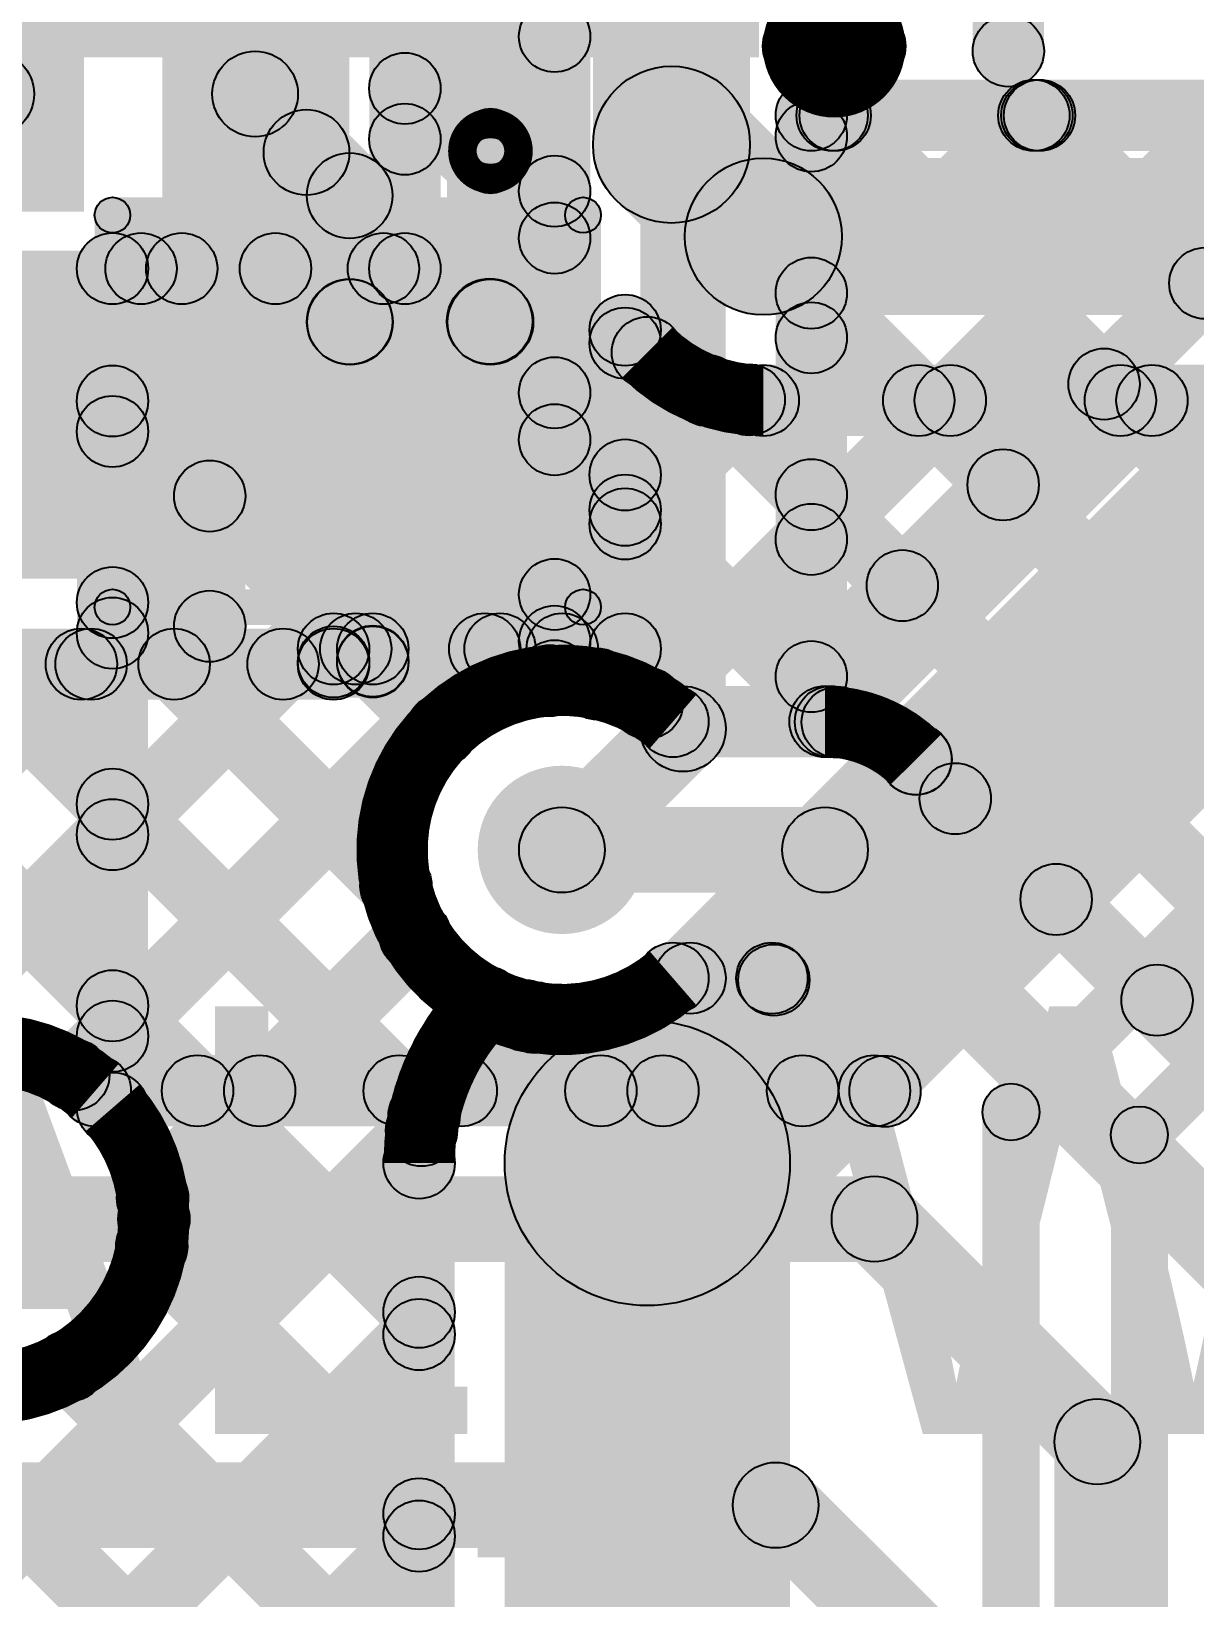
# Model space of a CAD drawing. Header units: millimetres. Extents: x -0.08 to 3.07, y -0.08 to 2.73.
# Drawn here: x 0.4146 to 0.5778, y 2.117 to 2.3368 of the extents above; entities that cross this region are included whole.
import ezdxf

# ---------------------------------------------------------------- set-up
doc = ezdxf.new("R2010")
doc.units = ezdxf.units.MM
doc.header["$MEASUREMENT"] = 0
for name, color, linetype in [('BottomLayer', 5, 'Continuous'), ('BottomPaste', 16, 'Continuous'), ('BottomSolder', 6, 'Continuous'), ('TopLayer', 1, 'Continuous'), ('TopOverlay', 2, 'Continuous'), ('TopPaste', 8, 'Continuous'), ('TopSolder', 216, 'Continuous'), ('ViaHoleLayer', 16, 'Continuous')]:
    doc.layers.add(name, color=color, linetype=linetype)

# ---------------------------------------------------------------- blocks, each defined once
blk = doc.blocks.new('SP3014_02UTG_34')
at = {"layer": 'TopLayer'}
for points in [[(-0.02165, 0.02657), (-0.00276, 0.02657), (-0.00276, 0.0128), (-0.02165, 0.0128)], [(0.00276, 0.02657), (0.02165, 0.02657), (0.02165, 0.0128), (0.00276, 0.0128)], [(-0.02165, 0.00689), (-0.00276, 0.00689), (-0.00276, -0.00689), (-0.02165, -0.00689)], [(0.00276, 0.00689), (0.02165, 0.00689), (0.02165, -0.00689), (0.00276, -0.00689)], [(-0.02203, -0.01181), (-0.00038, -0.01181), (-0.00038, -0.02756), (-0.02203, -0.02756)], [(0.00394, -0.01181), (0.02047, -0.01181), (0.02047, -0.02756), (0.00394, -0.02756)]]:
    blk.add_hatch(color=1, dxfattribs=at).paths.add_polyline_path(points)
at = {"layer": 'TopOverlay'}
h = blk.add_hatch(color=2, dxfattribs=at)
edge = h.paths.add_edge_path()
edge.add_arc((-0.0272, 0.03268), 0.0025, 0, 360)
h = blk.add_hatch(color=2, dxfattribs=at)
edge = h.paths.add_edge_path()
edge.add_arc((-0.0272, 0.03268), 0.0025, 0, 360)
for points in [[(0.0278, 0.03519), (0.0278, 0.03019), (-0.0272, 0.03019), (-0.0272, 0.03519)], [(-0.0247, -0.03331), (-0.0297, -0.03331), (-0.0297, 0.03268), (-0.0247, 0.03268)], [(0.0303, -0.03331), (0.0253, -0.03331), (0.0253, 0.03268), (0.0303, 0.03268)], [(0.0278, -0.03081), (0.0278, -0.03581), (-0.0272, -0.03581), (-0.0272, -0.03081)]]:
    blk.add_hatch(color=2, dxfattribs=at).paths.add_polyline_path(points)
h = blk.add_hatch(color=2, dxfattribs=at)
edge = h.paths.add_edge_path()
edge.add_arc((0.0278, 0.03268), 0.0025, 0, 360)
h = blk.add_hatch(color=2, dxfattribs=at)
edge = h.paths.add_edge_path()
edge.add_arc((0.0278, 0.03268), 0.0025, 0, 360)
h = blk.add_hatch(color=2, dxfattribs=at)
edge = h.paths.add_edge_path()
edge.add_arc((-0.0382, 0.01969), 0.00394, 0, 360)
h = blk.add_hatch(color=2, dxfattribs=at)
edge = h.paths.add_edge_path()
edge.add_arc((-0.0342, 0.01969), 0.00394, 0, 360)
h = blk.add_hatch(color=2, dxfattribs=at)
edge = h.paths.add_edge_path()
edge.add_arc((-0.0272, -0.03331), 0.0025, 0, 360)
h = blk.add_hatch(color=2, dxfattribs=at)
edge = h.paths.add_edge_path()
edge.add_arc((-0.0272, -0.03331), 0.0025, 0, 360)
h = blk.add_hatch(color=2, dxfattribs=at)
edge = h.paths.add_edge_path()
edge.add_arc((0.0278, -0.03331), 0.0025, 0, 360)
h = blk.add_hatch(color=2, dxfattribs=at)
edge = h.paths.add_edge_path()
edge.add_arc((0.0278, -0.03331), 0.0025, 0, 360)
at = {"layer": 'TopPaste'}
for points in [[(-0.02165, 0.02657), (-0.00276, 0.02657), (-0.00276, 0.0128), (-0.02165, 0.0128)], [(0.00276, 0.02657), (0.02165, 0.02657), (0.02165, 0.0128), (0.00276, 0.0128)], [(-0.02165, 0.00689), (-0.00276, 0.00689), (-0.00276, -0.00689), (-0.02165, -0.00689)], [(0.00276, 0.00689), (0.02165, 0.00689), (0.02165, -0.00689), (0.00276, -0.00689)], [(-0.02203, -0.01181), (-0.00038, -0.01181), (-0.00038, -0.02756), (-0.02203, -0.02756)], [(0.00394, -0.01181), (0.02047, -0.01181), (0.02047, -0.02756), (0.00394, -0.02756)]]:
    blk.add_hatch(color=8, dxfattribs=at).paths.add_polyline_path(points)
at = {"layer": 'TopSolder'}
for points in [[(-0.02565, 0.03057), (0.00124, 0.03057), (0.00124, 0.0088), (-0.02565, 0.0088)], [(-0.00124, 0.03057), (0.02565, 0.03057), (0.02565, 0.0088), (-0.00124, 0.0088)], [(-0.02565, 0.01089), (0.00124, 0.01089), (0.00124, -0.01089), (-0.02565, -0.01089)], [(-0.00124, 0.01089), (0.02565, 0.01089), (0.02565, -0.01089), (-0.00124, -0.01089)], [(-0.02603, -0.00781), (0.00362, -0.00781), (0.00362, -0.03156), (-0.02603, -0.03156)], [(-0.00006, -0.00781), (0.02447, -0.00781), (0.02447, -0.03156), (-0.00006, -0.03156)]]:
    blk.add_hatch(color=216, dxfattribs=at).paths.add_polyline_path(points)
at = {"layer": 'TopOverlay', "const_width": 0.00787}
blk.add_lwpolyline([(-0.0342, 0.01969, 1), (-0.0382, 0.01969, 1)], format="xyb", close=True, dxfattribs=at)
at = {"layer": 'TopOverlay'}
for centre, radius in [((-0.0272, 0.03268), 0.0025), ((-0.0272, 0.03268), 0.0025), ((0.0278, 0.03268), 0.0025), ((0.0278, 0.03268), 0.0025), ((-0.0382, 0.01969), 0.00394), ((-0.0342, 0.01969), 0.00394), ((-0.0272, -0.03331), 0.0025), ((-0.0272, -0.03331), 0.0025), ((0.0278, -0.03331), 0.0025), ((0.0278, -0.03331), 0.0025)]:
    blk.add_circle(centre, radius, dxfattribs=at)
blk = doc.blocks.new('C10418_39')
at = {"layer": 'TopOverlay'}
h = blk.add_hatch(color=2, dxfattribs=at)
edge = h.paths.add_edge_path()
edge.add_arc((-0.079, 0.029), 0.005, 0, 360)
h = blk.add_hatch(color=2, dxfattribs=at)
edge = h.paths.add_edge_path()
edge.add_arc((-0.069, 0.029), 0.005, 0, 360)
at = {"layer": 'TopSolder'}
for points in [[(-0.06345, 0.03057), (-0.03891, 0.03057), (-0.03891, -0.03057), (-0.06345, -0.03057)], [(-0.03786, 0.03057), (-0.01332, 0.03057), (-0.01332, -0.03057), (-0.03786, -0.03057)], [(-0.01227, 0.03057), (0.01227, 0.03057), (0.01227, -0.03057), (-0.01227, -0.03057)], [(0.01332, 0.03057), (0.03786, 0.03057), (0.03786, -0.03057), (0.01332, -0.03057)]]:
    blk.add_hatch(color=216, dxfattribs=at).paths.add_polyline_path(points)
at = {"layer": 'TopOverlay', "const_width": 0.01}
blk.add_lwpolyline([(-0.069, 0.029, 1), (-0.079, 0.029, 1)], format="xyb", close=True, dxfattribs=at)
at = {"layer": 'TopOverlay'}
for centre in [(-0.079, 0.029), (-0.069, 0.029)]:
    blk.add_circle(centre, 0.005, dxfattribs=at)
blk = doc.blocks.new('R__0402_B_79')
at = {"layer": 'BottomLayer'}
for points in [[(-0.0095, 0.0125), (-0.0095, -0.0125), (-0.0275, -0.0125), (-0.0275, 0.0125)], [(0.0275, 0.0125), (0.0275, -0.0125), (0.0095, -0.0125), (0.0095, 0.0125)]]:
    blk.add_hatch(color=5, dxfattribs=at).paths.add_polyline_path(points)
at = {"layer": 'BottomPaste'}
for points in [[(-0.0095, 0.0125), (-0.0095, -0.0125), (-0.0275, -0.0125), (-0.0275, 0.0125)], [(0.0275, 0.0125), (0.0275, -0.0125), (0.0095, -0.0125), (0.0095, 0.0125)]]:
    blk.add_hatch(color=16, dxfattribs=at).paths.add_polyline_path(points)
at = {"layer": 'BottomSolder'}
for points in [[(-0.0055, 0.0165), (-0.0055, -0.0165), (-0.0315, -0.0165), (-0.0315, 0.0165)], [(0.0315, 0.0165), (0.0315, -0.0165), (0.0055, -0.0165), (0.0055, 0.0165)]]:
    blk.add_hatch(color=6, dxfattribs=at).paths.add_polyline_path(points)

msp = doc.modelspace()

# ---------------------------------------------------------------- hatches: boundary and pattern name
at = {"layer": 'BottomLayer'}
for points in [[(0.57283, 2.17912), (0.56717, 2.18477), (0.77123, 2.38883), (0.77688, 2.38317)], [(0.512, 2.23892), (0.5, 2.23892), (0.5, 2.368), (0.512, 2.368)], [(0.452, 2.328), (0.44, 2.328), (0.44, 2.365), (0.452, 2.365)], [(0.55663, 2.33402), (0.54663, 2.33402), (0.54663, 2.3637), (0.55663, 2.3637)], [(0.47054, 2.31811), (0.46346, 2.32518), (0.48446, 2.34618), (0.49154, 2.33911)], [(0.47702, 2.33996), (0.4841, 2.34704), (0.49154, 2.3396), (0.48446, 2.33252)], [(0.55483, 2.18233), (0.54917, 2.18799), (0.70617, 2.34499), (0.71183, 2.33933)], [(0.472, 2.3035), (0.462, 2.3035), (0.462, 2.3435), (0.472, 2.3435)], [(0.493, 2.24638), (0.483, 2.24638), (0.483, 2.3435), (0.493, 2.3435)], [(0.51514, 2.16386), (0.48686, 2.19214), (0.63286, 2.33814), (0.66114, 2.30986)], [(0.46346, 2.32524), (0.47054, 2.33231), (0.49154, 2.31131), (0.48446, 2.30424)], [(0.524, 2.32), (0.524, 2.33), (0.556, 2.33), (0.556, 2.32)], [(0.556, 2.32), (0.556, 2.33), (0.588, 2.33), (0.588, 2.32)], [(0.556, 2.32), (0.556, 2.33), (0.588, 2.33), (0.588, 2.32)], [(0.52754, 2.29026), (0.52046, 2.29733), (0.55167, 2.32854), (0.55874, 2.32146)], [(0.52754, 2.31854), (0.52046, 2.32561), (0.52339, 2.32854), (0.53046, 2.32146)], [(0.52754, 2.26197), (0.52046, 2.26905), (0.57995, 2.32854), (0.58703, 2.32146)], [(0.52754, 2.24272), (0.52046, 2.24979), (0.59921, 2.32854), (0.60628, 2.32146)], [(0.52381, 2.32146), (0.53088, 2.32854), (0.56858, 2.29084), (0.56151, 2.28376)], [(0.55209, 2.32146), (0.55916, 2.32854), (0.58272, 2.30498), (0.57565, 2.29791)], [(0.529, 2.24625), (0.519, 2.24625), (0.519, 2.325), (0.529, 2.325)], [(0.42954, 2.24883), (0.42246, 2.2559), (0.48446, 2.3179), (0.49154, 2.31083)], [(0.426, 2.2985), (0.426, 2.3085), (0.43, 2.3085), (0.43, 2.2985)], [(0.426, 2.2985), (0.426, 2.3085), (0.43, 2.3085), (0.43, 2.2985)], [(0.43, 2.2985), (0.43, 2.3085), (0.467, 2.3085), (0.467, 2.2985)], [(0.42954, 2.27711), (0.42246, 2.28418), (0.44532, 2.30704), (0.45239, 2.29996)], [(0.43217, 2.29996), (0.43924, 2.30704), (0.49154, 2.25474), (0.48446, 2.24767)], [(0.46046, 2.29996), (0.46753, 2.30704), (0.49154, 2.28303), (0.48446, 2.27596)], [(0.431, 2.18573), (0.421, 2.18573), (0.421, 2.3035), (0.431, 2.3035)], [(0.52046, 2.29652), (0.52754, 2.3036), (0.55444, 2.27669), (0.54737, 2.26962)], [(0.24546, 2.28868), (0.25254, 2.29575), (0.47254, 2.07575), (0.46546, 2.06868)], [(0.42954, 2.22054), (0.42246, 2.22761), (0.48446, 2.28961), (0.49154, 2.28254)], [(0.42246, 2.28139), (0.42954, 2.28846), (0.4757, 2.24229), (0.46863, 2.23522)], [(0.52046, 2.26824), (0.52754, 2.27531), (0.5403, 2.26255), (0.53323, 2.25548)], [(0.42954, 2.19226), (0.42246, 2.19933), (0.48446, 2.26133), (0.49154, 2.25426)], [(0.42246, 2.2531), (0.42954, 2.26017), (0.46928, 2.22043), (0.46221, 2.21336)], [(0.49326, 2.21769), (0.48477, 2.22618), (0.50176, 2.24316), (0.51024, 2.23468)], [(0.42246, 2.22482), (0.42954, 2.23189), (0.47324, 2.18819), (0.46616, 2.18112)], [(0.43516, 2.1696), (0.42809, 2.17667), (0.46491, 2.21349), (0.47198, 2.20642)], [(0.42246, 2.19653), (0.42954, 2.20361), (0.47254, 2.16061), (0.46546, 2.15353)], [(0.27031, 1.97646), (0.26324, 1.98354), (0.46579, 2.18609), (0.47286, 2.17901)], [(0.556, 2.02056), (0.548, 2.02056), (0.548, 2.18516), (0.556, 2.18516)], [(0.574, 2.02377), (0.566, 2.02377), (0.566, 2.18195), (0.574, 2.18195)], [(0.474, 2.019), (0.464, 2.019), (0.464, 2.178), (0.474, 2.178)], [(0.521, 1.99), (0.481, 1.99), (0.481, 2.178), (0.521, 2.178)], [(0.42796, 2.16275), (0.43503, 2.16982), (0.47254, 2.13232), (0.46546, 2.12525)], [(0.29859, 1.97646), (0.29152, 1.98354), (0.46546, 2.15748), (0.47254, 2.15041)], [(0.41642, 2.14601), (0.42349, 2.15309), (0.47254, 2.10404), (0.46546, 2.09697)], [(0.36588, 2.01546), (0.35881, 2.02254), (0.46546, 2.12919), (0.47254, 2.12212)]]:
    msp.add_hatch(color=5, dxfattribs=at).paths.add_polyline_path(points)
h = msp.add_hatch(color=5, dxfattribs=at)
edge = h.paths.add_edge_path()
edge.add_arc((0.488, 2.33606), 0.005, 0, 360)
h = msp.add_hatch(color=5, dxfattribs=at)
edge = h.paths.add_edge_path()
edge.add_arc((0.55163, 2.33402), 0.005, 0, 360)
h = msp.add_hatch(color=5, dxfattribs=at)
edge = h.paths.add_edge_path()
edge.add_arc((0.409, 2.328), 0.006, 0, 360)
h = msp.add_hatch(color=5, dxfattribs=at)
edge = h.paths.add_edge_path()
edge.add_arc((0.446, 2.328), 0.006, 0, 360)
h = msp.add_hatch(color=5, dxfattribs=at)
edge = h.paths.add_edge_path()
edge.add_arc((0.467, 2.32878), 0.005, 0, 360)
h = msp.add_hatch(color=5, dxfattribs=at)
edge = h.paths.add_edge_path()
edge.add_arc((0.524, 2.325), 0.005, 0, 360)
h = msp.add_hatch(color=5, dxfattribs=at)
edge = h.paths.add_edge_path()
edge.add_arc((0.524, 2.325), 0.005, 0, 360)
h = msp.add_hatch(color=5, dxfattribs=at)
edge = h.paths.add_edge_path()
edge.add_arc((0.52692, 2.325), 0.005, 0, 360)
h = msp.add_hatch(color=5, dxfattribs=at)
edge = h.paths.add_edge_path()
edge.add_arc((0.52734, 2.325), 0.005, 0, 360)
h = msp.add_hatch(color=5, dxfattribs=at)
edge = h.paths.add_edge_path()
edge.add_arc((0.55521, 2.325), 0.005, 0, 360)
h = msp.add_hatch(color=5, dxfattribs=at)
edge = h.paths.add_edge_path()
edge.add_arc((0.55563, 2.325), 0.005, 0, 360)
h = msp.add_hatch(color=5, dxfattribs=at)
edge = h.paths.add_edge_path()
edge.add_arc((0.556, 2.325), 0.005, 0, 360)
h = msp.add_hatch(color=5, dxfattribs=at)
edge = h.paths.add_edge_path()
edge.add_arc((0.556, 2.325), 0.005, 0, 360)
h = msp.add_hatch(color=5, dxfattribs=at)
edge = h.paths.add_edge_path()
edge.add_arc((0.556, 2.325), 0.005, 0, 360)
h = msp.add_hatch(color=5, dxfattribs=at)
edge = h.paths.add_edge_path()
edge.add_arc((0.467, 2.32165), 0.005, 0, 360)
h = msp.add_hatch(color=5, dxfattribs=at)
edge = h.paths.add_edge_path()
edge.add_arc((0.524, 2.32208), 0.005, 0, 360)
h = msp.add_hatch(color=5, dxfattribs=at)
edge = h.paths.add_edge_path()
edge.add_arc((0.488, 2.31436), 0.005, 0, 360)
h = msp.add_hatch(color=5, dxfattribs=at)
edge = h.paths.add_edge_path()
edge.add_arc((0.488, 2.30778), 0.005, 0, 360)
h = msp.add_hatch(color=5, dxfattribs=at)
edge = h.paths.add_edge_path()
edge.add_arc((0.426, 2.3035), 0.005, 0, 360)
h = msp.add_hatch(color=5, dxfattribs=at)
edge = h.paths.add_edge_path()
edge.add_arc((0.426, 2.3035), 0.005, 0, 360)
h = msp.add_hatch(color=5, dxfattribs=at)
edge = h.paths.add_edge_path()
edge.add_arc((0.426, 2.3035), 0.005, 0, 360)
h = msp.add_hatch(color=5, dxfattribs=at)
edge = h.paths.add_edge_path()
edge.add_arc((0.43, 2.3035), 0.005, 0, 360)
h = msp.add_hatch(color=5, dxfattribs=at)
edge = h.paths.add_edge_path()
edge.add_arc((0.43, 2.3035), 0.005, 0, 360)
h = msp.add_hatch(color=5, dxfattribs=at)
edge = h.paths.add_edge_path()
edge.add_arc((0.43, 2.3035), 0.005, 0, 360)
h = msp.add_hatch(color=5, dxfattribs=at)
edge = h.paths.add_edge_path()
edge.add_arc((0.43571, 2.3035), 0.005, 0, 360)
h = msp.add_hatch(color=5, dxfattribs=at)
edge = h.paths.add_edge_path()
edge.add_arc((0.44885, 2.3035), 0.005, 0, 360)
h = msp.add_hatch(color=5, dxfattribs=at)
edge = h.paths.add_edge_path()
edge.add_arc((0.46399, 2.3035), 0.005, 0, 360)
h = msp.add_hatch(color=5, dxfattribs=at)
edge = h.paths.add_edge_path()
edge.add_arc((0.467, 2.3035), 0.005, 0, 360)
h = msp.add_hatch(color=5, dxfattribs=at)
edge = h.paths.add_edge_path()
edge.add_arc((0.467, 2.3035), 0.005, 0, 360)
h = msp.add_hatch(color=5, dxfattribs=at)
edge = h.paths.add_edge_path()
edge.add_arc((0.57919, 2.30144), 0.005, 0, 360)
h = msp.add_hatch(color=5, dxfattribs=at)
edge = h.paths.add_edge_path()
edge.add_arc((0.524, 2.30006), 0.005, 0, 360)
h = msp.add_hatch(color=5, dxfattribs=at)
edge = h.paths.add_edge_path()
edge.add_arc((0.524, 2.29379), 0.005, 0, 360)
h = msp.add_hatch(color=5, dxfattribs=at)
edge = h.paths.add_edge_path()
edge.add_arc((0.56505, 2.2873), 0.005, 0, 360)
h = msp.add_hatch(color=5, dxfattribs=at)
edge = h.paths.add_edge_path()
edge.add_arc((0.488, 2.28608), 0.005, 0, 360)
h = msp.add_hatch(color=5, dxfattribs=at)
edge = h.paths.add_edge_path()
edge.add_arc((0.426, 2.28492), 0.005, 0, 360)
h = msp.add_hatch(color=5, dxfattribs=at)
edge = h.paths.add_edge_path()
edge.add_arc((0.426, 2.28065), 0.005, 0, 360)
h = msp.add_hatch(color=5, dxfattribs=at)
edge = h.paths.add_edge_path()
edge.add_arc((0.488, 2.27949), 0.005, 0, 360)
h = msp.add_hatch(color=5, dxfattribs=at)
edge = h.paths.add_edge_path()
edge.add_arc((0.5509, 2.27316), 0.005, 0, 360)
h = msp.add_hatch(color=5, dxfattribs=at)
edge = h.paths.add_edge_path()
edge.add_arc((0.524, 2.27178), 0.005, 0, 360)
h = msp.add_hatch(color=5, dxfattribs=at)
edge = h.paths.add_edge_path()
edge.add_arc((0.524, 2.26551), 0.005, 0, 360)
h = msp.add_hatch(color=5, dxfattribs=at)
edge = h.paths.add_edge_path()
edge.add_arc((0.53676, 2.25902), 0.005, 0, 360)
h = msp.add_hatch(color=5, dxfattribs=at)
edge = h.paths.add_edge_path()
edge.add_arc((0.426, 2.25664), 0.005, 0, 360)
h = msp.add_hatch(color=5, dxfattribs=at)
edge = h.paths.add_edge_path()
edge.add_arc((0.488, 2.25779), 0.005, 0, 360)
h = msp.add_hatch(color=5, dxfattribs=at)
edge = h.paths.add_edge_path()
edge.add_arc((0.426, 2.25236), 0.005, 0, 360)
h = msp.add_hatch(color=5, dxfattribs=at)
edge = h.paths.add_edge_path()
edge.add_arc((0.488, 2.25121), 0.005, 0, 360)
h = msp.add_hatch(color=5, dxfattribs=at)
edge = h.paths.add_edge_path()
edge.add_arc((0.48731, 2.24569), 0.005, 0, 360)
h = msp.add_hatch(color=5, dxfattribs=at)
edge = h.paths.add_edge_path()
edge.add_arc((0.488, 2.24638), 0.005, 0, 360)
h = msp.add_hatch(color=5, dxfattribs=at)
edge = h.paths.add_edge_path()
edge.add_arc((0.524, 2.24625), 0.005, 0, 360)
h = msp.add_hatch(color=5, dxfattribs=at)
edge = h.paths.add_edge_path()
edge.add_arc((0.524, 2.24625), 0.005, 0, 360)
h = msp.add_hatch(color=5, dxfattribs=at)
edge = h.paths.add_edge_path()
edge.add_arc((0.506, 2.23892), 0.006, 0, 360)
h = msp.add_hatch(color=5, dxfattribs=at)
edge = h.paths.add_edge_path()
edge.add_arc((0.506, 2.23892), 0.006, 0, 360)
h = msp.add_hatch(color=5, dxfattribs=at)
edge = h.paths.add_edge_path()
edge.add_arc((0.47216, 2.23876), 0.005, 0, 360)
h = msp.add_hatch(color=5, dxfattribs=at)
edge = h.paths.add_edge_path()
edge.add_arc((0.426, 2.22835), 0.005, 0, 360)
h = msp.add_hatch(color=5, dxfattribs=at)
edge = h.paths.add_edge_path()
edge.add_arc((0.48902, 2.22194), 0.01181, 0, 360)
h = msp.add_hatch(color=5, dxfattribs=at)
edge = h.paths.add_edge_path()
edge.add_arc((0.426, 2.22408), 0.005, 0, 360)
h = msp.add_hatch(color=5, dxfattribs=at)
edge = h.paths.add_edge_path()
edge.add_arc((0.48902, 2.22194), 0.006, 0, 360)
h = msp.add_hatch(color=5, dxfattribs=at)
edge = h.paths.add_edge_path()
edge.add_arc((0.46575, 2.21689), 0.005, 0, 360)
h = msp.add_hatch(color=5, dxfattribs=at)
edge = h.paths.add_edge_path()
edge.add_arc((0.46844, 2.20995), 0.005, 0, 360)
h = msp.add_hatch(color=5, dxfattribs=at)
edge = h.paths.add_edge_path()
edge.add_arc((0.426, 2.20007), 0.005, 0, 360)
h = msp.add_hatch(color=5, dxfattribs=at)
edge = h.paths.add_edge_path()
edge.add_arc((0.47837, 2.20063), 0.005, 0, 360)
h = msp.add_hatch(color=5, dxfattribs=at)
edge = h.paths.add_edge_path()
edge.add_arc((0.47838, 2.20063), 0.005, 0, 360)
h = msp.add_hatch(color=5, dxfattribs=at)
edge = h.paths.add_edge_path()
edge.add_arc((0.47838, 2.20063), 0.005, 0, 360)
h = msp.add_hatch(color=5, dxfattribs=at)
edge = h.paths.add_edge_path()
edge.add_arc((0.426, 2.19579), 0.005, 0, 360)
h = msp.add_hatch(color=5, dxfattribs=at)
edge = h.paths.add_edge_path()
edge.add_arc((0.501, 2.178), 0.02, 0, 360)
h = msp.add_hatch(color=5, dxfattribs=at)
edge = h.paths.add_edge_path()
edge.add_arc((0.501, 2.178), 0.02, 0, 360)
h = msp.add_hatch(color=5, dxfattribs=at)
edge = h.paths.add_edge_path()
edge.add_arc((0.426, 2.18573), 0.005, 0, 360)
h = msp.add_hatch(color=5, dxfattribs=at)
edge = h.paths.add_edge_path()
edge.add_arc((0.426, 2.18573), 0.005, 0, 360)
h = msp.add_hatch(color=5, dxfattribs=at)
edge = h.paths.add_edge_path()
edge.add_arc((0.4697, 2.18465), 0.005, 0, 360)
h = msp.add_hatch(color=5, dxfattribs=at)
edge = h.paths.add_edge_path()
edge.add_arc((0.552, 2.18516), 0.004, 0, 360)
h = msp.add_hatch(color=5, dxfattribs=at)
edge = h.paths.add_edge_path()
edge.add_arc((0.552, 2.18516), 0.004, 0, 360)
h = msp.add_hatch(color=5, dxfattribs=at)
edge = h.paths.add_edge_path()
edge.add_arc((0.46933, 2.18255), 0.005, 0, 360)
h = msp.add_hatch(color=5, dxfattribs=at)
edge = h.paths.add_edge_path()
edge.add_arc((0.57, 2.18195), 0.004, 0, 360)
h = msp.add_hatch(color=5, dxfattribs=at)
edge = h.paths.add_edge_path()
edge.add_arc((0.57, 2.18195), 0.004, 0, 360)
h = msp.add_hatch(color=5, dxfattribs=at)
edge = h.paths.add_edge_path()
edge.add_arc((0.469, 2.178), 0.005, 0, 360)
h = msp.add_hatch(color=5, dxfattribs=at)
edge = h.paths.add_edge_path()
edge.add_arc((0.469, 2.178), 0.005, 0, 360)
h = msp.add_hatch(color=5, dxfattribs=at)
edge = h.paths.add_edge_path()
edge.add_arc((0.469, 2.178), 0.005, 0, 360)
h = msp.add_hatch(color=5, dxfattribs=at)
edge = h.paths.add_edge_path()
edge.add_arc((0.408, 2.17014), 0.01181, 0, 360)
h = msp.add_hatch(color=5, dxfattribs=at)
edge = h.paths.add_edge_path()
edge.add_arc((0.43162, 2.17313), 0.005, 0, 360)
h = msp.add_hatch(color=5, dxfattribs=at)
edge = h.paths.add_edge_path()
edge.add_arc((0.43181, 2.17014), 0.005, 0, 360)
h = msp.add_hatch(color=5, dxfattribs=at)
edge = h.paths.add_edge_path()
edge.add_arc((0.43181, 2.17014), 0.005, 0, 360)
h = msp.add_hatch(color=5, dxfattribs=at)
edge = h.paths.add_edge_path()
edge.add_arc((0.4315, 2.16629), 0.005, 0, 360)
h = msp.add_hatch(color=5, dxfattribs=at)
edge = h.paths.add_edge_path()
edge.add_arc((0.469, 2.15707), 0.005, 0, 360)
h = msp.add_hatch(color=5, dxfattribs=at)
edge = h.paths.add_edge_path()
edge.add_arc((0.469, 2.15394), 0.005, 0, 360)
h = msp.add_hatch(color=5, dxfattribs=at)
edge = h.paths.add_edge_path()
edge.add_arc((0.41995, 2.14955), 0.005, 0, 360)
h = msp.add_hatch(color=5, dxfattribs=at)
edge = h.paths.add_edge_path()
edge.add_arc((0.469, 2.12879), 0.005, 0, 360)
h = msp.add_hatch(color=5, dxfattribs=at)
edge = h.paths.add_edge_path()
edge.add_arc((0.469, 2.12566), 0.005, 0, 360)
at = {"layer": 'TopLayer'}
for points in [[(0.4592, 2.3198), (0.4472, 2.3198), (0.4472, 2.3637), (0.4592, 2.3637)], [(0.4849, 2.2961), (0.4729, 2.2961), (0.4729, 2.3636), (0.4849, 2.3636)], [(0.51539, 2.32089), (0.49339, 2.32089), (0.49339, 2.3637), (0.51539, 2.3637)], [(0.49661, 2.31311), (0.51216, 2.32867), (0.52505, 2.31578), (0.5095, 2.30022)], [(0.44896, 2.31555), (0.45745, 2.32404), (0.4635, 2.31798), (0.45502, 2.3095)], [(0.51727, 2.297), (0.51727, 2.319), (0.835, 2.319), (0.835, 2.297)], [(0.46526, 2.29605), (0.45326, 2.29605), (0.45326, 2.31374), (0.46526, 2.31374)], [(0.349, 2.26), (0.445, 2.26), (0.445, 2.306), (0.349, 2.306)], [(0.45502, 2.29181), (0.4635, 2.3003), (0.46356, 2.30024), (0.45507, 2.29176)], [(0.47465, 2.29186), (0.48314, 2.30035), (0.48324, 2.30024), (0.47476, 2.29176)], [(0.49435, 2.29132), (0.50143, 2.29839), (0.50455, 2.29527), (0.49747, 2.2882)], [(0.50289, 2.27455), (0.49289, 2.27455), (0.49289, 2.29304), (0.50289, 2.29304)], [(0.50289, 2.27455), (0.49289, 2.27455), (0.49289, 2.29304), (0.50289, 2.29304)], [(0.51727, 2.28), (0.51727, 2.29), (0.69632, 2.29), (0.69632, 2.28)], [(0.50143, 2.26415), (0.49435, 2.27122), (0.51176, 2.28862), (0.51883, 2.28155)], [(0.50454, 2.23898), (0.49747, 2.24605), (0.53995, 2.28854), (0.54703, 2.28146)], [(0.50584, 2.28286), (0.51291, 2.28993), (0.67397, 2.12888), (0.6669, 2.12181)], [(0.53023, 2.23639), (0.52316, 2.24346), (0.56824, 2.28854), (0.57531, 2.28146)], [(0.53552, 2.28146), (0.5426, 2.28854), (0.67397, 2.15716), (0.6669, 2.15009)], [(0.54773, 2.2256), (0.54066, 2.23267), (0.59652, 2.28854), (0.60359, 2.28146)], [(0.56187, 2.21146), (0.5548, 2.21853), (0.62481, 2.28854), (0.63188, 2.28146)], [(0.56381, 2.28146), (0.57088, 2.28854), (0.67397, 2.18545), (0.6669, 2.17838)], [(0.57601, 2.19731), (0.56894, 2.20438), (0.65309, 2.28854), (0.66016, 2.28146)], [(0.50289, 2.25014), (0.49289, 2.25014), (0.49289, 2.27455), (0.50289, 2.27455)], [(0.49435, 2.26607), (0.50143, 2.27314), (0.53117, 2.24339), (0.5241, 2.23632)], [(0.44463, 2.25332), (0.43463, 2.25332), (0.43463, 2.27159), (0.44463, 2.27159)], [(0.457, 2.24514), (0.457, 2.25514), (0.46011, 2.25514), (0.46011, 2.24514)], [(0.4625, 2.24514), (0.4625, 2.25514), (0.4782, 2.25514), (0.4782, 2.24514)], [(0.4625, 2.24514), (0.4625, 2.25514), (0.4782, 2.25514), (0.4782, 2.24514)], [(0.4782, 2.24514), (0.4782, 2.25514), (0.49789, 2.25514), (0.49789, 2.24514)], [(0.356, 2.243), (0.356, 2.253), (0.423, 2.253), (0.423, 2.243)], [(0.356, 2.243), (0.356, 2.253), (0.423, 2.253), (0.423, 2.243)], [(0.42411, 2.18683), (0.41704, 2.1939), (0.47681, 2.25368), (0.48388, 2.24661)], [(0.423, 2.243), (0.423, 2.253), (0.457, 2.253), (0.457, 2.243)], [(0.457, 2.24332), (0.457, 2.25332), (0.4625, 2.25332), (0.4625, 2.24332)], [(0.48553, 2.24661), (0.4926, 2.25368), (0.49752, 2.24876), (0.49045, 2.24169)], [(0.35954, 2.17883), (0.35246, 2.1859), (0.4181, 2.25154), (0.42517, 2.24446)], [(0.37072, 2.16173), (0.36365, 2.1688), (0.44639, 2.25154), (0.45346, 2.24446)], [(0.37453, 2.24446), (0.38161, 2.25154), (0.44146, 2.19168), (0.43439, 2.18461)], [(0.40282, 2.24446), (0.40989, 2.25154), (0.46975, 2.19168), (0.46267, 2.18461)], [(0.4311, 2.24446), (0.43817, 2.25154), (0.46928, 2.22043), (0.46221, 2.21336)], [(0.45897, 2.24488), (0.46604, 2.25195), (0.4757, 2.24229), (0.46863, 2.23522)], [(0.5046, 2.23494), (0.5046, 2.24494), (0.52593, 2.24494), (0.52593, 2.23494)], [(0.53515, 2.23111), (0.54222, 2.23818), (0.60003, 2.18037), (0.59296, 2.1733)], [(0.48902, 2.21594), (0.48902, 2.22794), (0.52593, 2.22794), (0.52593, 2.21594)], [(0.52169, 2.21769), (0.53018, 2.22618), (0.58803, 2.16833), (0.57954, 2.15984)], [(0.45017, 2.18461), (0.4431, 2.19168), (0.46491, 2.21349), (0.47198, 2.20642)], [(0.5046, 2.19894), (0.5046, 2.20894), (0.51848, 2.20894), (0.51848, 2.19894)], [(0.50674, 2.18461), (0.49967, 2.19168), (0.5152, 2.20721), (0.52227, 2.20014)], [(0.50345, 2.2004), (0.51052, 2.20747), (0.52631, 2.19168), (0.51924, 2.18461)], [(0.51494, 2.2004), (0.52201, 2.20747), (0.53787, 2.19162), (0.53079, 2.18455)], [(0.48044, 2.19513), (0.48751, 2.2022), (0.49803, 2.19168), (0.49096, 2.18461)], [(0.47846, 2.18461), (0.47138, 2.19168), (0.48167, 2.20197), (0.48874, 2.1949)], [(0.42359, 2.18314), (0.42359, 2.19314), (0.53286, 2.19314), (0.53286, 2.18314)], [(0.408, 2.16414), (0.408, 2.17614), (0.53286, 2.17614), (0.53286, 2.16414)], [(0.52861, 2.1659), (0.5371, 2.17439), (0.56834, 2.14314), (0.55986, 2.13466)], [(0.5701, 1.92581), (0.5581, 1.92581), (0.5581, 2.1389), (0.5701, 2.1389)], [(0.377, 2.124), (0.377, 2.136), (0.519, 2.136), (0.519, 2.124)], [(0.51476, 2.12576), (0.52324, 2.13424), (0.54866, 2.10883), (0.54017, 2.10034)]]:
    msp.add_hatch(color=1, dxfattribs=at).paths.add_polyline_path(points)
h = msp.add_hatch(color=1, dxfattribs=at)
edge = h.paths.add_edge_path()
edge.add_arc((0.50439, 2.32089), 0.011, 0, 360)
h = msp.add_hatch(color=1, dxfattribs=at)
edge = h.paths.add_edge_path()
edge.add_arc((0.50439, 2.32089), 0.011, 0, 360)
h = msp.add_hatch(color=1, dxfattribs=at)
edge = h.paths.add_edge_path()
edge.add_arc((0.4532, 2.3198), 0.006, 0, 360)
h = msp.add_hatch(color=1, dxfattribs=at)
edge = h.paths.add_edge_path()
edge.add_arc((0.4532, 2.3198), 0.006, 0, 360)
h = msp.add_hatch(color=1, dxfattribs=at)
edge = h.paths.add_edge_path()
edge.add_arc((0.45926, 2.31374), 0.006, 0, 360)
h = msp.add_hatch(color=1, dxfattribs=at)
edge = h.paths.add_edge_path()
edge.add_arc((0.45926, 2.31374), 0.006, 0, 360)
h = msp.add_hatch(color=1, dxfattribs=at)
edge = h.paths.add_edge_path()
edge.add_arc((0.51727, 2.308), 0.011, 0, 360)
h = msp.add_hatch(color=1, dxfattribs=at)
edge = h.paths.add_edge_path()
edge.add_arc((0.51727, 2.308), 0.011, 0, 360)
h = msp.add_hatch(color=1, dxfattribs=at)
edge = h.paths.add_edge_path()
edge.add_arc((0.45926, 2.29605), 0.006, 0, 360)
h = msp.add_hatch(color=1, dxfattribs=at)
edge = h.paths.add_edge_path()
edge.add_arc((0.45926, 2.29605), 0.006, 0, 360)
h = msp.add_hatch(color=1, dxfattribs=at)
edge = h.paths.add_edge_path()
edge.add_arc((0.45931, 2.296), 0.006, 0, 360)
h = msp.add_hatch(color=1, dxfattribs=at)
edge = h.paths.add_edge_path()
edge.add_arc((0.4789, 2.2961), 0.006, 0, 360)
h = msp.add_hatch(color=1, dxfattribs=at)
edge = h.paths.add_edge_path()
edge.add_arc((0.4789, 2.2961), 0.006, 0, 360)
h = msp.add_hatch(color=1, dxfattribs=at)
edge = h.paths.add_edge_path()
edge.add_arc((0.479, 2.296), 0.006, 0, 360)
h = msp.add_hatch(color=1, dxfattribs=at)
edge = h.paths.add_edge_path()
edge.add_arc((0.49789, 2.29486), 0.005, 0, 360)
h = msp.add_hatch(color=1, dxfattribs=at)
edge = h.paths.add_edge_path()
edge.add_arc((0.49789, 2.29304), 0.005, 0, 360)
h = msp.add_hatch(color=1, dxfattribs=at)
edge = h.paths.add_edge_path()
edge.add_arc((0.49789, 2.29304), 0.005, 0, 360)
h = msp.add_hatch(color=1, dxfattribs=at)
edge = h.paths.add_edge_path()
edge.add_arc((0.50101, 2.29174), 0.005, 0, 360)
h = msp.add_hatch(color=1, dxfattribs=at)
edge = h.paths.add_edge_path()
edge.add_arc((0.50101, 2.29174), 0.005, 0, 360)
h = msp.add_hatch(color=1, dxfattribs=at)
edge = h.paths.add_edge_path()
edge.add_arc((0.50101, 2.29174), 0.005, 0, 360)
h = msp.add_hatch(color=1, dxfattribs=at)
edge = h.paths.add_edge_path()
edge.add_arc((0.50938, 2.2864), 0.005, 0, 360)
h = msp.add_hatch(color=1, dxfattribs=at)
edge = h.paths.add_edge_path()
edge.add_arc((0.51529, 2.28509), 0.005, 0, 360)
h = msp.add_hatch(color=1, dxfattribs=at)
edge = h.paths.add_edge_path()
edge.add_arc((0.51727, 2.285), 0.005, 0, 360)
h = msp.add_hatch(color=1, dxfattribs=at)
edge = h.paths.add_edge_path()
edge.add_arc((0.51727, 2.285), 0.005, 0, 360)
h = msp.add_hatch(color=1, dxfattribs=at)
edge = h.paths.add_edge_path()
edge.add_arc((0.51727, 2.285), 0.005, 0, 360)
h = msp.add_hatch(color=1, dxfattribs=at)
edge = h.paths.add_edge_path()
edge.add_arc((0.53906, 2.285), 0.005, 0, 360)
h = msp.add_hatch(color=1, dxfattribs=at)
edge = h.paths.add_edge_path()
edge.add_arc((0.54349, 2.285), 0.005, 0, 360)
h = msp.add_hatch(color=1, dxfattribs=at)
edge = h.paths.add_edge_path()
edge.add_arc((0.56734, 2.285), 0.005, 0, 360)
h = msp.add_hatch(color=1, dxfattribs=at)
edge = h.paths.add_edge_path()
edge.add_arc((0.57177, 2.285), 0.005, 0, 360)
h = msp.add_hatch(color=1, dxfattribs=at)
edge = h.paths.add_edge_path()
edge.add_arc((0.49789, 2.27455), 0.005, 0, 360)
h = msp.add_hatch(color=1, dxfattribs=at)
edge = h.paths.add_edge_path()
edge.add_arc((0.49789, 2.27455), 0.005, 0, 360)
h = msp.add_hatch(color=1, dxfattribs=at)
edge = h.paths.add_edge_path()
edge.add_arc((0.49789, 2.27455), 0.005, 0, 360)
h = msp.add_hatch(color=1, dxfattribs=at)
edge = h.paths.add_edge_path()
edge.add_arc((0.43963, 2.27159), 0.005, 0, 360)
h = msp.add_hatch(color=1, dxfattribs=at)
edge = h.paths.add_edge_path()
edge.add_arc((0.49789, 2.2696), 0.005, 0, 360)
h = msp.add_hatch(color=1, dxfattribs=at)
edge = h.paths.add_edge_path()
edge.add_arc((0.49789, 2.26768), 0.005, 0, 360)
h = msp.add_hatch(color=1, dxfattribs=at)
edge = h.paths.add_edge_path()
edge.add_arc((0.43963, 2.25332), 0.005, 0, 360)
h = msp.add_hatch(color=1, dxfattribs=at)
edge = h.paths.add_edge_path()
edge.add_arc((0.457, 2.25014), 0.005, 0, 360)
h = msp.add_hatch(color=1, dxfattribs=at)
edge = h.paths.add_edge_path()
edge.add_arc((0.46011, 2.25014), 0.005, 0, 360)
h = msp.add_hatch(color=1, dxfattribs=at)
edge = h.paths.add_edge_path()
edge.add_arc((0.4625, 2.25014), 0.005, 0, 360)
h = msp.add_hatch(color=1, dxfattribs=at)
edge = h.paths.add_edge_path()
edge.add_arc((0.4625, 2.25014), 0.005, 0, 360)
h = msp.add_hatch(color=1, dxfattribs=at)
edge = h.paths.add_edge_path()
edge.add_arc((0.4782, 2.25014), 0.005, 0, 360)
h = msp.add_hatch(color=1, dxfattribs=at)
edge = h.paths.add_edge_path()
edge.add_arc((0.4782, 2.25014), 0.005, 0, 360)
h = msp.add_hatch(color=1, dxfattribs=at)
edge = h.paths.add_edge_path()
edge.add_arc((0.4782, 2.25014), 0.005, 0, 360)
h = msp.add_hatch(color=1, dxfattribs=at)
edge = h.paths.add_edge_path()
edge.add_arc((0.48035, 2.25014), 0.005, 0, 360)
h = msp.add_hatch(color=1, dxfattribs=at)
edge = h.paths.add_edge_path()
edge.add_arc((0.48907, 2.25014), 0.005, 0, 360)
h = msp.add_hatch(color=1, dxfattribs=at)
edge = h.paths.add_edge_path()
edge.add_arc((0.49789, 2.25014), 0.005, 0, 360)
h = msp.add_hatch(color=1, dxfattribs=at)
edge = h.paths.add_edge_path()
edge.add_arc((0.49789, 2.25014), 0.005, 0, 360)
h = msp.add_hatch(color=1, dxfattribs=at)
edge = h.paths.add_edge_path()
edge.add_arc((0.42164, 2.248), 0.005, 0, 360)
h = msp.add_hatch(color=1, dxfattribs=at)
edge = h.paths.add_edge_path()
edge.add_arc((0.423, 2.248), 0.005, 0, 360)
h = msp.add_hatch(color=1, dxfattribs=at)
edge = h.paths.add_edge_path()
edge.add_arc((0.423, 2.248), 0.005, 0, 360)
h = msp.add_hatch(color=1, dxfattribs=at)
edge = h.paths.add_edge_path()
edge.add_arc((0.423, 2.248), 0.005, 0, 360)
h = msp.add_hatch(color=1, dxfattribs=at)
edge = h.paths.add_edge_path()
edge.add_arc((0.43464, 2.248), 0.005, 0, 360)
h = msp.add_hatch(color=1, dxfattribs=at)
edge = h.paths.add_edge_path()
edge.add_arc((0.44992, 2.248), 0.005, 0, 360)
h = msp.add_hatch(color=1, dxfattribs=at)
edge = h.paths.add_edge_path()
edge.add_arc((0.457, 2.24832), 0.005, 0, 360)
h = msp.add_hatch(color=1, dxfattribs=at)
edge = h.paths.add_edge_path()
edge.add_arc((0.457, 2.248), 0.005, 0, 360)
h = msp.add_hatch(color=1, dxfattribs=at)
edge = h.paths.add_edge_path()
edge.add_arc((0.4625, 2.24842), 0.005, 0, 360)
h = msp.add_hatch(color=1, dxfattribs=at)
edge = h.paths.add_edge_path()
edge.add_arc((0.4625, 2.24832), 0.005, 0, 360)
h = msp.add_hatch(color=1, dxfattribs=at)
edge = h.paths.add_edge_path()
edge.add_arc((0.49398, 2.24522), 0.005, 0, 360)
h = msp.add_hatch(color=1, dxfattribs=at)
edge = h.paths.add_edge_path()
edge.add_arc((0.501, 2.24251), 0.005, 0, 360)
h = msp.add_hatch(color=1, dxfattribs=at)
edge = h.paths.add_edge_path()
edge.add_arc((0.5046, 2.23994), 0.005, 0, 360)
h = msp.add_hatch(color=1, dxfattribs=at)
edge = h.paths.add_edge_path()
edge.add_arc((0.5046, 2.23994), 0.005, 0, 360)
h = msp.add_hatch(color=1, dxfattribs=at)
edge = h.paths.add_edge_path()
edge.add_arc((0.52593, 2.23994), 0.005, 0, 360)
h = msp.add_hatch(color=1, dxfattribs=at)
edge = h.paths.add_edge_path()
edge.add_arc((0.52593, 2.23994), 0.005, 0, 360)
h = msp.add_hatch(color=1, dxfattribs=at)
edge = h.paths.add_edge_path()
edge.add_arc((0.52593, 2.23994), 0.005, 0, 360)
h = msp.add_hatch(color=1, dxfattribs=at)
edge = h.paths.add_edge_path()
edge.add_arc((0.5267, 2.23992), 0.005, 0, 360)
h = msp.add_hatch(color=1, dxfattribs=at)
edge = h.paths.add_edge_path()
edge.add_arc((0.52764, 2.23986), 0.005, 0, 360)
h = msp.add_hatch(color=1, dxfattribs=at)
edge = h.paths.add_edge_path()
edge.add_arc((0.47216, 2.23876), 0.005, 0, 360)
h = msp.add_hatch(color=1, dxfattribs=at)
edge = h.paths.add_edge_path()
edge.add_arc((0.53866, 2.23467), 0.005, 0, 360)
h = msp.add_hatch(color=1, dxfattribs=at)
edge = h.paths.add_edge_path()
edge.add_arc((0.53868, 2.23464), 0.005, 0, 360)
h = msp.add_hatch(color=1, dxfattribs=at)
edge = h.paths.add_edge_path()
edge.add_arc((0.53868, 2.23464), 0.005, 0, 360)
h = msp.add_hatch(color=1, dxfattribs=at)
edge = h.paths.add_edge_path()
edge.add_arc((0.48902, 2.22194), 0.01181, 0, 360)
h = msp.add_hatch(color=1, dxfattribs=at)
edge = h.paths.add_edge_path()
edge.add_arc((0.54419, 2.22913), 0.005, 0, 360)
h = msp.add_hatch(color=1, dxfattribs=at)
edge = h.paths.add_edge_path()
edge.add_arc((0.48902, 2.22194), 0.006, 0, 360)
h = msp.add_hatch(color=1, dxfattribs=at)
edge = h.paths.add_edge_path()
edge.add_arc((0.52593, 2.22194), 0.006, 0, 360)
h = msp.add_hatch(color=1, dxfattribs=at)
edge = h.paths.add_edge_path()
edge.add_arc((0.52593, 2.22194), 0.006, 0, 360)
h = msp.add_hatch(color=1, dxfattribs=at)
edge = h.paths.add_edge_path()
edge.add_arc((0.46575, 2.21689), 0.005, 0, 360)
h = msp.add_hatch(color=1, dxfattribs=at)
edge = h.paths.add_edge_path()
edge.add_arc((0.55833, 2.21499), 0.005, 0, 360)
h = msp.add_hatch(color=1, dxfattribs=at)
edge = h.paths.add_edge_path()
edge.add_arc((0.46844, 2.20995), 0.005, 0, 360)
h = msp.add_hatch(color=1, dxfattribs=at)
edge = h.paths.add_edge_path()
edge.add_arc((0.5046, 2.20394), 0.005, 0, 360)
h = msp.add_hatch(color=1, dxfattribs=at)
edge = h.paths.add_edge_path()
edge.add_arc((0.5046, 2.20394), 0.005, 0, 360)
h = msp.add_hatch(color=1, dxfattribs=at)
edge = h.paths.add_edge_path()
edge.add_arc((0.50699, 2.20394), 0.005, 0, 360)
h = msp.add_hatch(color=1, dxfattribs=at)
edge = h.paths.add_edge_path()
edge.add_arc((0.51848, 2.20394), 0.005, 0, 360)
h = msp.add_hatch(color=1, dxfattribs=at)
edge = h.paths.add_edge_path()
edge.add_arc((0.51848, 2.20394), 0.005, 0, 360)
h = msp.add_hatch(color=1, dxfattribs=at)
edge = h.paths.add_edge_path()
edge.add_arc((0.51874, 2.20368), 0.005, 0, 360)
h = msp.add_hatch(color=1, dxfattribs=at)
edge = h.paths.add_edge_path()
edge.add_arc((0.57248, 2.20085), 0.005, 0, 360)
h = msp.add_hatch(color=1, dxfattribs=at)
edge = h.paths.add_edge_path()
edge.add_arc((0.48397, 2.19867), 0.005, 0, 360)
h = msp.add_hatch(color=1, dxfattribs=at)
edge = h.paths.add_edge_path()
edge.add_arc((0.48521, 2.19843), 0.005, 0, 360)
h = msp.add_hatch(color=1, dxfattribs=at)
edge = h.paths.add_edge_path()
edge.add_arc((0.42057, 2.19037), 0.005, 0, 360)
h = msp.add_hatch(color=1, dxfattribs=at)
edge = h.paths.add_edge_path()
edge.add_arc((0.42359, 2.18814), 0.005, 0, 360)
h = msp.add_hatch(color=1, dxfattribs=at)
edge = h.paths.add_edge_path()
edge.add_arc((0.42359, 2.18814), 0.005, 0, 360)
h = msp.add_hatch(color=1, dxfattribs=at)
edge = h.paths.add_edge_path()
edge.add_arc((0.43793, 2.18814), 0.005, 0, 360)
h = msp.add_hatch(color=1, dxfattribs=at)
edge = h.paths.add_edge_path()
edge.add_arc((0.44664, 2.18814), 0.005, 0, 360)
h = msp.add_hatch(color=1, dxfattribs=at)
edge = h.paths.add_edge_path()
edge.add_arc((0.46621, 2.18814), 0.005, 0, 360)
h = msp.add_hatch(color=1, dxfattribs=at)
edge = h.paths.add_edge_path()
edge.add_arc((0.47492, 2.18814), 0.005, 0, 360)
h = msp.add_hatch(color=1, dxfattribs=at)
edge = h.paths.add_edge_path()
edge.add_arc((0.49449, 2.18814), 0.005, 0, 360)
h = msp.add_hatch(color=1, dxfattribs=at)
edge = h.paths.add_edge_path()
edge.add_arc((0.5032, 2.18814), 0.005, 0, 360)
h = msp.add_hatch(color=1, dxfattribs=at)
edge = h.paths.add_edge_path()
edge.add_arc((0.52278, 2.18814), 0.005, 0, 360)
h = msp.add_hatch(color=1, dxfattribs=at)
edge = h.paths.add_edge_path()
edge.add_arc((0.53286, 2.18814), 0.005, 0, 360)
h = msp.add_hatch(color=1, dxfattribs=at)
edge = h.paths.add_edge_path()
edge.add_arc((0.53433, 2.18808), 0.005, 0, 360)
h = msp.add_hatch(color=1, dxfattribs=at)
edge = h.paths.add_edge_path()
edge.add_arc((0.408, 2.17014), 0.01181, 0, 360)
h = msp.add_hatch(color=1, dxfattribs=at)
edge = h.paths.add_edge_path()
edge.add_arc((0.53286, 2.17014), 0.006, 0, 360)
h = msp.add_hatch(color=1, dxfattribs=at)
edge = h.paths.add_edge_path()
edge.add_arc((0.53286, 2.17014), 0.006, 0, 360)
h = msp.add_hatch(color=1, dxfattribs=at)
edge = h.paths.add_edge_path()
edge.add_arc((0.5641, 2.1389), 0.006, 0, 360)
h = msp.add_hatch(color=1, dxfattribs=at)
edge = h.paths.add_edge_path()
edge.add_arc((0.5641, 2.1389), 0.006, 0, 360)
h = msp.add_hatch(color=1, dxfattribs=at)
edge = h.paths.add_edge_path()
edge.add_arc((0.519, 2.13), 0.006, 0, 360)
h = msp.add_hatch(color=1, dxfattribs=at)
edge = h.paths.add_edge_path()
edge.add_arc((0.519, 2.13), 0.006, 0, 360)
at = {"layer": 'ViaHoleLayer'}
h = msp.add_hatch(color=16, dxfattribs=at)
edge = h.paths.add_edge_path()
edge.add_arc((0.48902, 2.22194), 0.00591, 0, 360)

# ---------------------------------------------------------------- linework, layer by layer
at = {"layer": 'BottomLayer', "const_width": 0.01}
for points in [[(0.47838, 2.20063, -0.762873), (0.48731, 2.24569)], [(0.469, 2.178, -0.198993), (0.47838, 2.20063)], [(0.469, 2.178, -0.198912), (0.47837, 2.20063)], [(0.43181, 2.17014, -1.440035), (0.39, 2.18573)], [(0.426, 2.18573, -0.18034), (0.43181, 2.17014)]]:
    msp.add_lwpolyline(points, format="xyb", dxfattribs=at)
at = {"layer": 'BottomLayer'}
for centre, radius in [((0.488, 2.33606), 0.005), ((0.55163, 2.33402), 0.005), ((0.409, 2.328), 0.006), ((0.446, 2.328), 0.006), ((0.467, 2.32878), 0.005), ((0.524, 2.325), 0.005), ((0.524, 2.325), 0.005), ((0.52692, 2.325), 0.005), ((0.52734, 2.325), 0.005), ((0.55521, 2.325), 0.005), ((0.55563, 2.325), 0.005), ((0.556, 2.325), 0.005), ((0.556, 2.325), 0.005), ((0.556, 2.325), 0.005), ((0.467, 2.32165), 0.005), ((0.524, 2.32208), 0.005), ((0.488, 2.31436), 0.005), ((0.488, 2.30778), 0.005), ((0.426, 2.3035), 0.005), ((0.426, 2.3035), 0.005), ((0.426, 2.3035), 0.005), ((0.43, 2.3035), 0.005), ((0.43, 2.3035), 0.005), ((0.43, 2.3035), 0.005), ((0.43571, 2.3035), 0.005), ((0.44885, 2.3035), 0.005), ((0.46399, 2.3035), 0.005), ((0.467, 2.3035), 0.005), ((0.467, 2.3035), 0.005), ((0.57919, 2.30144), 0.005), ((0.524, 2.30006), 0.005), ((0.524, 2.29379), 0.005), ((0.56505, 2.2873), 0.005), ((0.488, 2.28608), 0.005), ((0.426, 2.28492), 0.005), ((0.426, 2.28065), 0.005), ((0.488, 2.27949), 0.005), ((0.5509, 2.27316), 0.005), ((0.524, 2.27178), 0.005), ((0.524, 2.26551), 0.005), ((0.53676, 2.25902), 0.005), ((0.426, 2.25664), 0.005), ((0.488, 2.25779), 0.005), ((0.426, 2.25236), 0.005), ((0.488, 2.25121), 0.005), ((0.48731, 2.24569), 0.005), ((0.488, 2.24638), 0.005), ((0.524, 2.24625), 0.005), ((0.524, 2.24625), 0.005), ((0.506, 2.23892), 0.006), ((0.506, 2.23892), 0.006), ((0.47216, 2.23876), 0.005), ((0.426, 2.22835), 0.005), ((0.426, 2.22408), 0.005), ((0.48902, 2.22194), 0.006), ((0.46575, 2.21689), 0.005), ((0.46844, 2.20995), 0.005), ((0.426, 2.20007), 0.005), ((0.47837, 2.20063), 0.005), ((0.47838, 2.20063), 0.005), ((0.47838, 2.20063), 0.005), ((0.426, 2.19579), 0.005), ((0.501, 2.178), 0.02), ((0.501, 2.178), 0.02), ((0.426, 2.18573), 0.005), ((0.426, 2.18573), 0.005), ((0.4697, 2.18465), 0.005), ((0.552, 2.18516), 0.004), ((0.552, 2.18516), 0.004), ((0.46933, 2.18255), 0.005), ((0.57, 2.18195), 0.004), ((0.57, 2.18195), 0.004), ((0.469, 2.178), 0.005), ((0.469, 2.178), 0.005), ((0.469, 2.178), 0.005), ((0.43162, 2.17313), 0.005), ((0.43181, 2.17014), 0.005), ((0.43181, 2.17014), 0.005), ((0.4315, 2.16629), 0.005), ((0.469, 2.15707), 0.005), ((0.469, 2.15394), 0.005), ((0.41995, 2.14955), 0.005), ((0.469, 2.12879), 0.005), ((0.469, 2.12566), 0.005)]:
    msp.add_circle(centre, radius, dxfattribs=at)
at = {"layer": 'TopLayer', "const_width": 0.01}
for points in [[(0.51727, 2.285, -0.198912), (0.50101, 2.29174)], [(0.51727, 2.285, -0.198912), (0.50101, 2.29174)], [(0.5046, 2.20394, -2.188794), (0.5046, 2.23994)], [(0.52593, 2.23994, -0.198912), (0.53866, 2.23467)], [(0.52593, 2.23994, -0.199396), (0.53868, 2.23464)], [(0.39925, 2.148, -1.184708), (0.42359, 2.18814)]]:
    msp.add_lwpolyline(points, format="xyb", dxfattribs=at)
at = {"layer": 'TopLayer'}
for centre, radius in [((0.50439, 2.32089), 0.011), ((0.50439, 2.32089), 0.011), ((0.4532, 2.3198), 0.006), ((0.4532, 2.3198), 0.006), ((0.45926, 2.31374), 0.006), ((0.45926, 2.31374), 0.006), ((0.51727, 2.308), 0.011), ((0.51727, 2.308), 0.011), ((0.45926, 2.29605), 0.006), ((0.45926, 2.29605), 0.006), ((0.45931, 2.296), 0.006), ((0.4789, 2.2961), 0.006), ((0.4789, 2.2961), 0.006), ((0.479, 2.296), 0.006), ((0.49789, 2.29486), 0.005), ((0.49789, 2.29304), 0.005), ((0.49789, 2.29304), 0.005), ((0.50101, 2.29174), 0.005), ((0.50101, 2.29174), 0.005), ((0.50101, 2.29174), 0.005), ((0.50938, 2.2864), 0.005), ((0.51529, 2.28509), 0.005), ((0.51727, 2.285), 0.005), ((0.51727, 2.285), 0.005), ((0.51727, 2.285), 0.005), ((0.53906, 2.285), 0.005), ((0.54349, 2.285), 0.005), ((0.56734, 2.285), 0.005), ((0.57177, 2.285), 0.005), ((0.49789, 2.27455), 0.005), ((0.49789, 2.27455), 0.005), ((0.49789, 2.27455), 0.005), ((0.43963, 2.27159), 0.005), ((0.49789, 2.2696), 0.005), ((0.49789, 2.26768), 0.005), ((0.43963, 2.25332), 0.005), ((0.457, 2.25014), 0.005), ((0.46011, 2.25014), 0.005), ((0.4625, 2.25014), 0.005), ((0.4625, 2.25014), 0.005), ((0.4782, 2.25014), 0.005), ((0.4782, 2.25014), 0.005), ((0.4782, 2.25014), 0.005), ((0.48035, 2.25014), 0.005), ((0.48907, 2.25014), 0.005), ((0.49789, 2.25014), 0.005), ((0.49789, 2.25014), 0.005), ((0.42164, 2.248), 0.005), ((0.423, 2.248), 0.005), ((0.423, 2.248), 0.005), ((0.423, 2.248), 0.005), ((0.43464, 2.248), 0.005), ((0.44992, 2.248), 0.005), ((0.457, 2.24832), 0.005), ((0.457, 2.248), 0.005), ((0.4625, 2.24842), 0.005), ((0.4625, 2.24832), 0.005), ((0.49398, 2.24522), 0.005), ((0.501, 2.24251), 0.005), ((0.5046, 2.23994), 0.005), ((0.5046, 2.23994), 0.005), ((0.52593, 2.23994), 0.005), ((0.52593, 2.23994), 0.005), ((0.52593, 2.23994), 0.005), ((0.5267, 2.23992), 0.005), ((0.52764, 2.23986), 0.005), ((0.47216, 2.23876), 0.005), ((0.53866, 2.23467), 0.005), ((0.53868, 2.23464), 0.005), ((0.53868, 2.23464), 0.005), ((0.54419, 2.22913), 0.005), ((0.48902, 2.22194), 0.006), ((0.52593, 2.22194), 0.006), ((0.52593, 2.22194), 0.006), ((0.46575, 2.21689), 0.005), ((0.55833, 2.21499), 0.005), ((0.46844, 2.20995), 0.005), ((0.5046, 2.20394), 0.005), ((0.5046, 2.20394), 0.005), ((0.50699, 2.20394), 0.005), ((0.51848, 2.20394), 0.005), ((0.51848, 2.20394), 0.005), ((0.51874, 2.20368), 0.005), ((0.57248, 2.20085), 0.005), ((0.48397, 2.19867), 0.005), ((0.48521, 2.19843), 0.005), ((0.42057, 2.19037), 0.005), ((0.42359, 2.18814), 0.005), ((0.42359, 2.18814), 0.005), ((0.43793, 2.18814), 0.005), ((0.44664, 2.18814), 0.005), ((0.46621, 2.18814), 0.005), ((0.47492, 2.18814), 0.005), ((0.49449, 2.18814), 0.005), ((0.5032, 2.18814), 0.005), ((0.52278, 2.18814), 0.005), ((0.53286, 2.18814), 0.005), ((0.53433, 2.18808), 0.005), ((0.53286, 2.17014), 0.006), ((0.53286, 2.17014), 0.006), ((0.5641, 2.1389), 0.006), ((0.5641, 2.1389), 0.006), ((0.519, 2.13), 0.006), ((0.519, 2.13), 0.006)]:
    msp.add_circle(centre, radius, dxfattribs=at)

# ---------------------------------------------------------------- block references
for name, p, rotation in [('C10418_39', (0.4532, 2.3637), 180), ('R__0402_B_79', (0.4275, 2.328), 360), ('SP3014_02UTG_34', (0.45931, 2.2838), 270)]:
    msp.add_blockref(name, p, dxfattribs=dict(rotation=rotation))

# ---------------------------------------------------------------- texts
at = {"layer": 'TopOverlay'}
msp.add_text('SERIAL_WIRE', height=0.06, rotation=360, dxfattribs=at).set_placement((0.193, 2.14))

doc.saveas('drawing.dxf')
